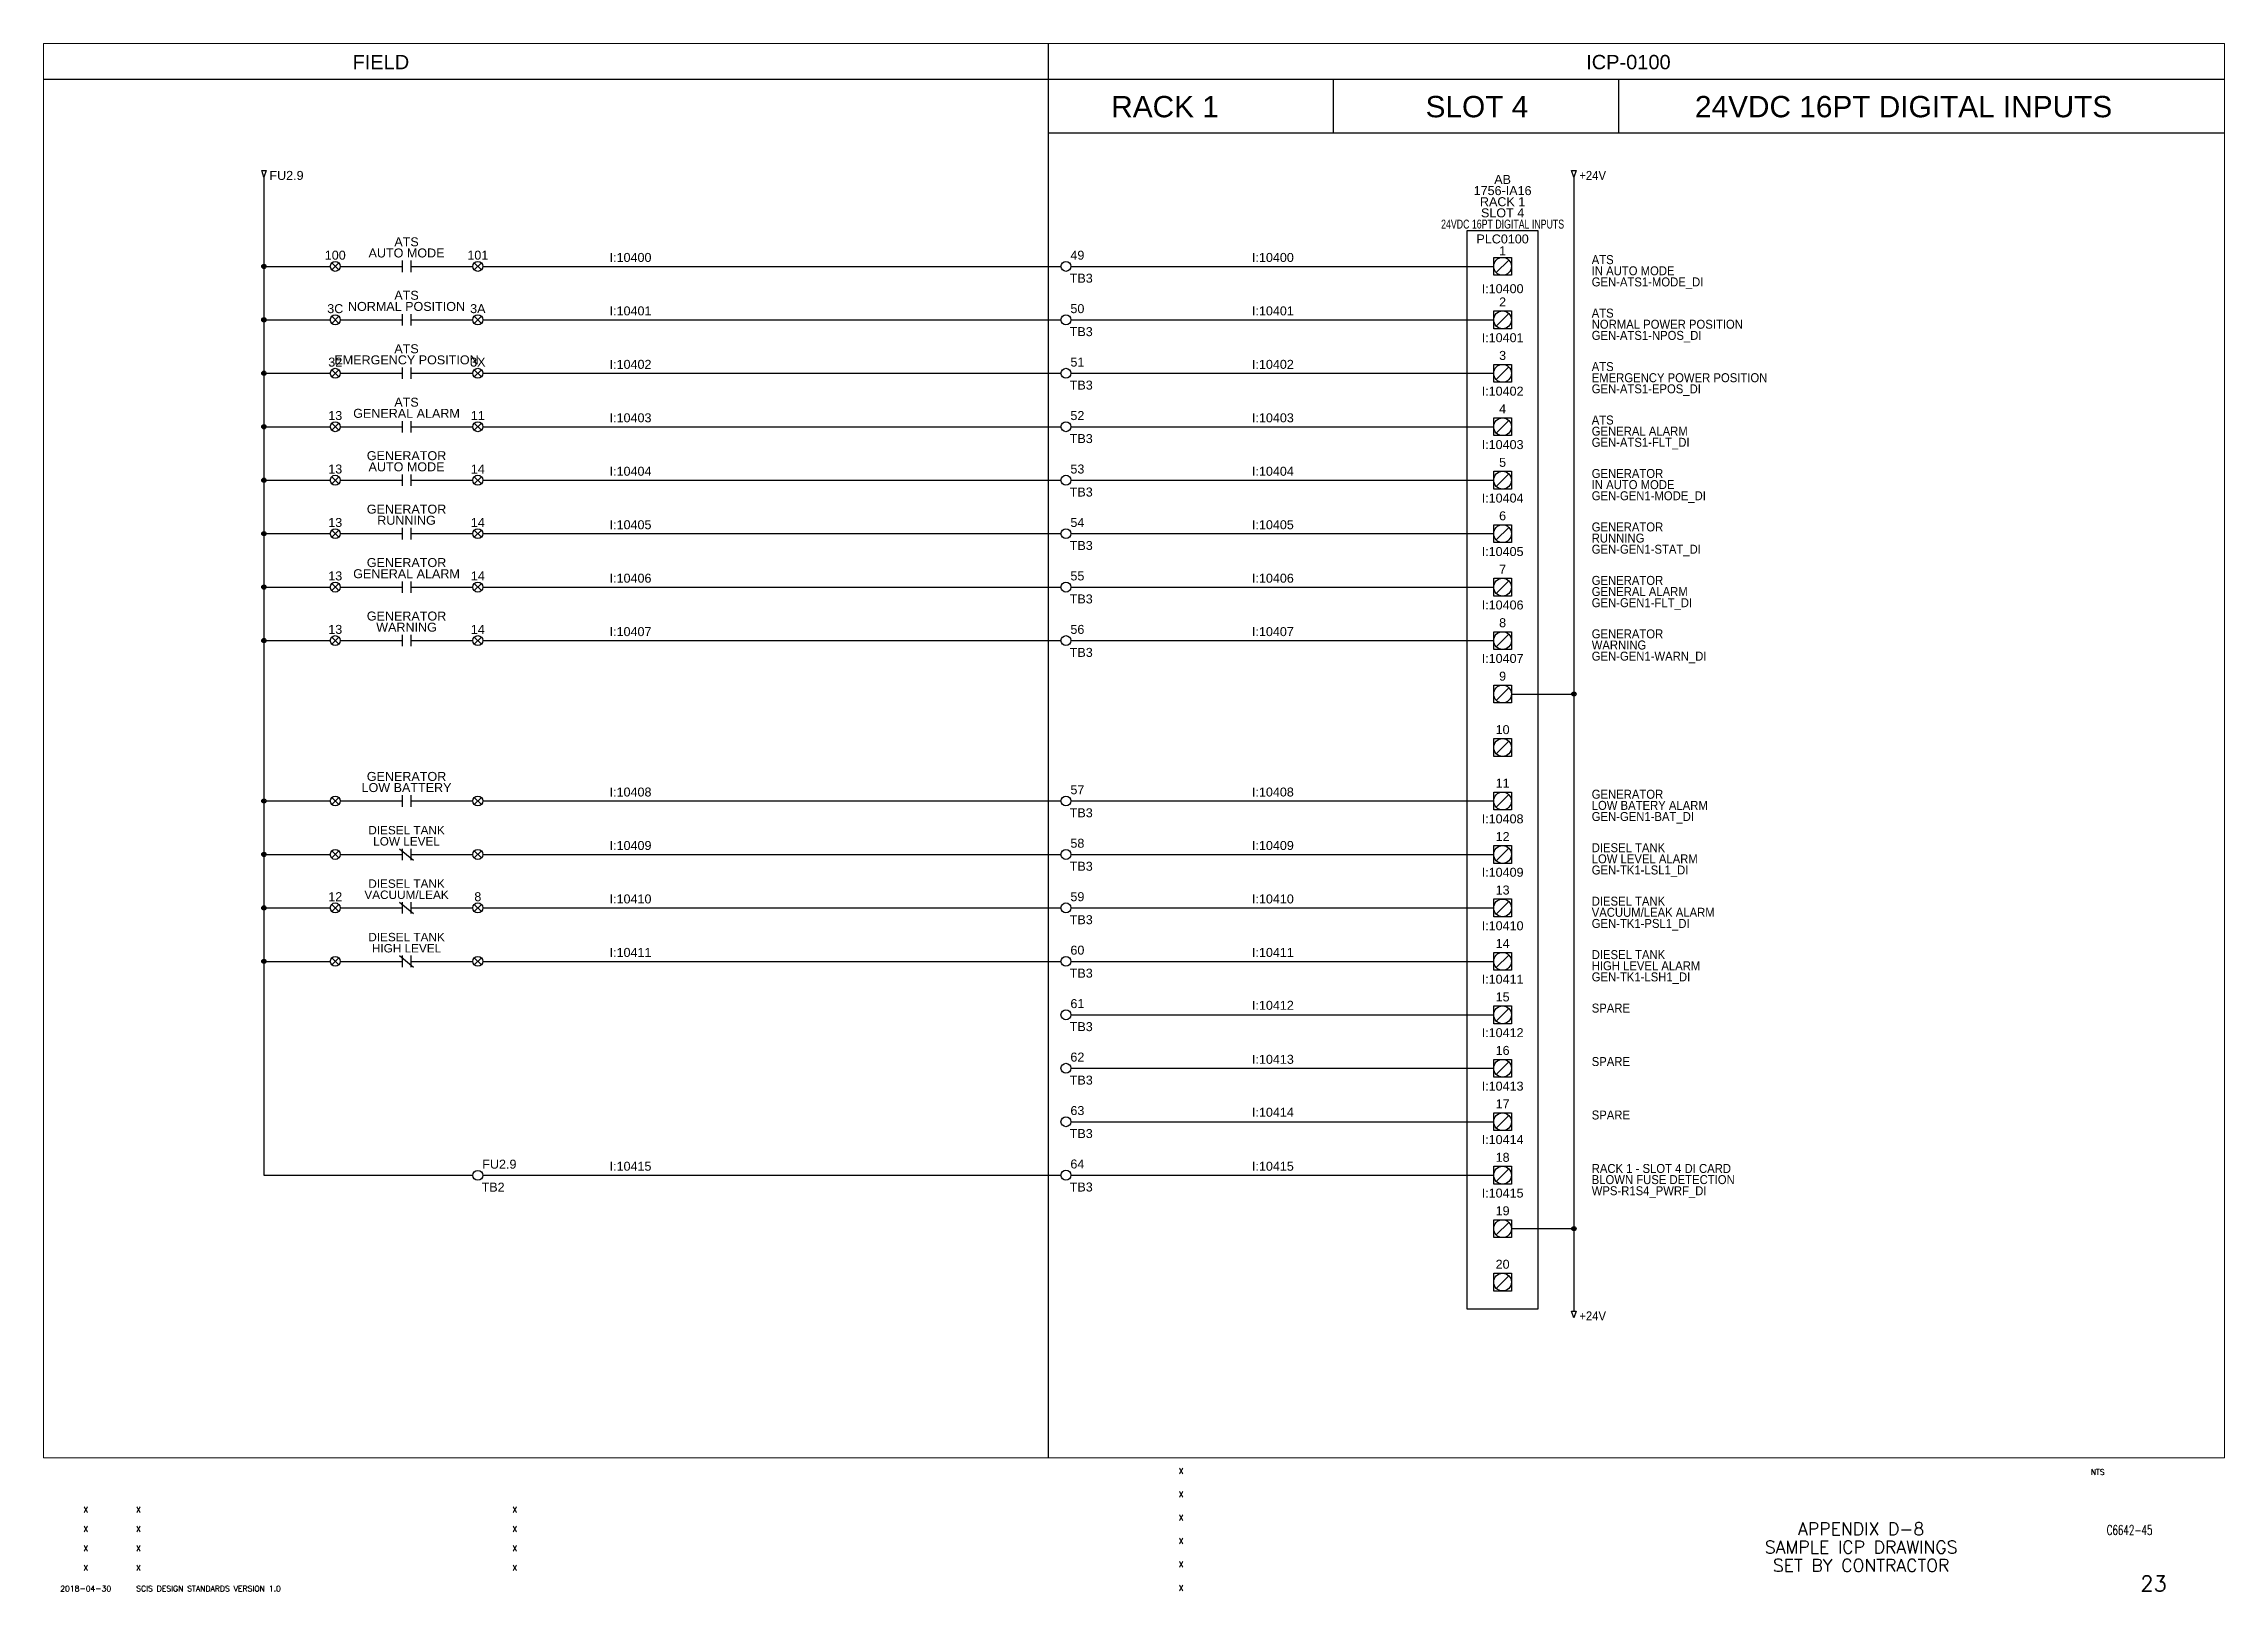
# Paper-space layout '23-Sample ICP R1S04 Digital Inputs' of a CAD drawing. Extents: x 44 to 821, y 22 to 574.
import ezdxf
from ezdxf.enums import TextEntityAlignment as Align

# ---------------------------------------------------------------- set-up
doc = ezdxf.new("R2010")
doc.units = 0
doc.layers.add('BOR-A1', color=7, linetype='Continuous')
doc.layers.add('G-ANNO-VPRT', color=7, linetype='Continuous', plot=False)
for name, color, linetype, lineweight in [('N-ANNO-TEXT', 2, 'Continuous', 25), ('N-DIAG', 4, 'Continuous', 25), ('N-INST', 4, 'Continuous', 25)]:
    doc.layers.add(name, color=color, linetype=linetype, lineweight=lineweight)
doc.styles.add('_CGS_2-5_NOTES', font='arial.ttf', dxfattribs={"height": 2.5})
doc.styles.add('STD2-0', font='simplex.shx', dxfattribs={"height": 2})
doc.styles.add('STD3-5', font='simplex.shx', dxfattribs={"height": 3.5})
doc.styles.add('STD4-5', font='simplex.shx', dxfattribs={"height": 4.5})
doc.styles.add('STD5-5', font='SIMPLEX')

# ---------------------------------------------------------------- blocks, each defined once
blk = doc.blocks.new('CGS A1 TITLE ATT')
at = {"layer": 'BOR-A1', "color": 1}
for tag, p, height, style in [('DATE', (448.47, 64.4), 2, 'STD2-0'), ('DRAWN', (448.47, 56.08), 2, 'STD2-0'), ('DESIGNER', (448.47, 47.76), 2, 'STD2-0'), ('CHECKED', (448.47, 39.44), 2, 'STD2-0'), ('FILE', (783.85, 42.55), 3.5, 'STD3-5'), ('ENGINEER', (448.47, 31.12), 2, 'STD2-0'), ('AD909', (787.49, 32), 5.5, 'STD5-5'), ('APPROVED', (448.47, 22.72), 2, 'STD2-0')]:
    blk.add_attdef(tag, p, '', height=height, dxfattribs=dict(at, style=style))
at = {"layer": 'BOR-A1', "color": 1, "style": 'STD2-0', "flags": 4}
blk.add_attdef('SCALE', (773.37, 64), '', height=2, dxfattribs=at)
at = {"layer": 'BOR-A1', "color": 1, "style": 'STD4-5'}
for tag, p in [('TITLE-1', (691.59, 44.75)), ('TITLE-2', (691.59, 38.25)), ('TITLE-3', (691.59, 31.75)), ('TITLE-4', (691.59, 25.25))]:
    blk.add_attdef(tag, text='', height=4.5, dxfattribs=at).set_placement(p, align=Align.MIDDLE_CENTER)
at = {"layer": 'BOR-A1', "color": 1, "style": 'STD5-5'}
blk.add_attdef('999', text='', height=5.5, dxfattribs=at).set_placement((800.49, 22.5), align=Align.RIGHT)
blk = doc.blocks.new('CGS A1 REV ATT')
at = {"layer": 'BOR-A1', "color": 1, "style": 'STD2-0'}
for tag, p in [('R5-DATE', (58.99, 50.62)), ('R5-BY', (211.87, 50.62)), ('R4-DATE', (58.99, 43.7)), ('R4-BY', (211.87, 43.7)), ('R3-DATE', (58.99, 36.78)), ('R2-DATE', (58.99, 29.86)), ('R3-BY', (211.87, 36.78)), ('R2-BY', (211.87, 29.86)), ('R1-DATE', (58.99, 22.46)), ('R1-BY', (211.87, 22.46))]:
    blk.add_attdef(tag, text='', height=2, dxfattribs=at).set_placement(p, align=Align.CENTER)
for tag, p in [('R5-DESC', (76.99, 50.62)), ('R4-DESC', (76.99, 43.7)), ('R3-DESC', (76.99, 36.78)), ('R2-DESC', (76.99, 29.86)), ('R1-DESC', (76.99, 22.46))]:
    blk.add_attdef(tag, p, '', height=2, dxfattribs=at)

psp = doc.layouts.new('23-Sample ICP R1S04 Digital Inputs')

# ---------------------------------------------------------------- linework, layer by layer
for p, q in [((401.9, 574), (401.9, 70)), ((43.99, 561.3), (821, 561.3)), ((503.5, 561.3), (503.5, 542.25)), ((605.1, 561.3), (605.1, 542.25)), ((401.9, 554.95), (401.9, 70)), ((401.9, 542.25), (821, 542.25))]:
    psp.add_line(p, q)
at = {"layer": 'N-DIAG'}
for p, q in [((122.5, 526.38), (122.5, 494.62)), ((589.23, 526.38), (589.23, 464.46)), ((589.23, 526.38), (589.23, 122.36)), ((122.5, 494.62), (122.5, 170.78)), ((122.5, 494.62), (146.13, 494.62)), ((146.64, 495.88), (149.16, 493.37)), ((146.64, 493.37), (149.16, 495.88)), ((149.67, 494.62), (171.71, 494.62)), ((174.89, 494.62), (196.93, 494.62)), ((197.44, 495.88), (199.96, 493.37)), ((197.44, 493.37), (199.96, 495.88)), ((200.47, 494.62), (406.48, 494.62)), ((410.02, 494.62), (560.65, 494.62)), ((122.5, 475.57), (146.13, 475.57)), ((146.64, 476.83), (149.16, 474.32)), ((146.64, 474.32), (149.16, 476.83)), ((149.67, 475.57), (171.71, 475.57)), ((174.89, 475.57), (196.93, 475.57)), ((197.44, 476.83), (199.96, 474.32)), ((197.44, 474.32), (199.96, 476.83)), ((200.47, 475.57), (406.48, 475.57)), ((410.02, 475.57), (560.65, 475.57)), ((122.5, 456.52), (146.13, 456.52)), ((146.64, 457.78), (149.16, 455.27)), ((146.64, 455.27), (149.16, 457.78)), ((149.67, 456.52), (171.71, 456.52)), ((174.89, 456.52), (196.93, 456.52)), ((197.44, 457.78), (199.96, 455.27)), ((197.44, 455.27), (199.96, 457.78)), ((200.47, 456.52), (406.48, 456.52)), ((410.02, 456.52), (560.65, 456.52)), ((122.5, 437.48), (146.13, 437.48)), ((146.64, 438.73), (149.16, 436.22)), ((146.64, 436.22), (149.16, 438.73)), ((149.67, 437.48), (171.71, 437.48)), ((174.89, 437.48), (196.93, 437.48)), ((197.44, 438.73), (199.96, 436.22)), ((197.44, 436.22), (199.96, 438.73)), ((200.47, 437.48), (406.48, 437.48)), ((410.02, 437.48), (560.65, 437.48)), ((146.64, 419.68), (149.16, 417.17)), ((146.64, 417.17), (149.16, 419.68)), ((197.44, 419.68), (199.96, 417.17)), ((197.44, 417.17), (199.96, 419.68)), ((122.5, 418.43), (146.13, 418.43)), ((149.67, 418.43), (171.71, 418.43)), ((174.89, 418.43), (196.93, 418.43)), ((200.47, 418.43), (406.48, 418.43)), ((410.02, 418.43), (560.65, 418.43)), ((122.5, 399.38), (146.13, 399.38)), ((146.64, 400.63), (149.16, 398.12)), ((146.64, 398.12), (149.16, 400.63)), ((149.67, 399.38), (171.71, 399.38)), ((174.89, 399.38), (196.93, 399.38)), ((197.44, 400.63), (199.96, 398.12)), ((197.44, 398.12), (199.96, 400.63)), ((200.47, 399.38), (406.48, 399.38)), ((410.02, 399.38), (560.65, 399.38)), ((146.64, 381.58), (149.16, 379.07)), ((146.64, 379.07), (149.16, 381.58)), ((197.44, 381.58), (199.96, 379.07)), ((197.44, 379.07), (199.96, 381.58)), ((122.5, 380.32), (146.13, 380.32)), ((149.67, 380.32), (171.71, 380.32)), ((174.89, 380.32), (196.93, 380.32)), ((200.47, 380.32), (406.48, 380.32)), ((410.02, 380.32), (560.65, 380.32)), ((122.5, 361.27), (146.13, 361.27)), ((146.64, 362.53), (149.16, 360.02)), ((146.64, 360.02), (149.16, 362.53)), ((149.67, 361.27), (171.71, 361.27)), ((174.89, 361.27), (196.93, 361.27)), ((197.44, 362.53), (199.96, 360.02)), ((197.44, 360.02), (199.96, 362.53)), ((200.47, 361.27), (406.48, 361.27)), ((410.02, 361.27), (560.65, 361.27)), ((567, 342.23), (589.23, 342.23)), ((122.5, 304.12), (146.13, 304.12)), ((146.64, 305.38), (149.16, 302.87)), ((146.64, 302.87), (149.16, 305.38)), ((149.67, 304.12), (171.71, 304.12)), ((174.89, 304.12), (196.93, 304.12)), ((197.44, 305.38), (199.96, 302.87)), ((197.44, 302.87), (199.96, 305.38)), ((200.47, 304.12), (406.48, 304.12)), ((410.02, 304.12), (560.65, 304.12)), ((122.5, 285.07), (146.13, 285.07)), ((146.64, 286.33), (149.16, 283.82)), ((146.64, 283.82), (149.16, 286.33)), ((149.67, 285.07), (171.71, 285.07)), ((174.89, 285.07), (196.93, 285.07)), ((197.44, 286.33), (199.96, 283.82)), ((197.44, 283.82), (199.96, 286.33)), ((200.47, 285.07), (406.48, 285.07)), ((410.02, 285.07), (560.65, 285.07)), ((122.5, 266.02), (146.13, 266.02)), ((146.64, 267.28), (149.16, 264.77)), ((146.64, 264.77), (149.16, 267.28)), ((149.67, 266.02), (171.71, 266.02)), ((174.89, 266.02), (196.93, 266.02)), ((197.44, 267.28), (199.96, 264.77)), ((197.44, 264.77), (199.96, 267.28)), ((200.47, 266.02), (406.48, 266.02)), ((410.02, 266.02), (560.65, 266.02)), ((122.5, 246.97), (146.13, 246.97)), ((146.64, 248.23), (149.16, 245.72)), ((146.64, 245.72), (149.16, 248.23)), ((149.67, 246.97), (171.71, 246.97)), ((174.89, 246.97), (196.93, 246.97)), ((197.44, 248.23), (199.96, 245.72)), ((197.44, 245.72), (199.96, 248.23)), ((200.47, 246.97), (406.48, 246.97)), ((410.02, 246.97), (560.65, 246.97)), ((410.02, 227.93), (560.65, 227.93)), ((410.02, 208.88), (560.65, 208.88)), ((410.02, 189.82), (560.65, 189.82)), ((122.5, 170.78), (196.93, 170.78)), ((200.47, 170.78), (406.48, 170.78)), ((410.02, 170.78), (560.65, 170.78)), ((567, 151.72), (589.23, 151.72))]:
    psp.add_line(p, q, dxfattribs=at)
at = {"layer": 'N-DIAG', "linetype": 'Continuous'}
for p, q in [((171.71, 496.66), (171.71, 492.59)), ((174.89, 496.66), (174.89, 492.59)), ((171.71, 477.61), (171.71, 473.54)), ((174.89, 477.61), (174.89, 473.54)), ((171.71, 458.56), (171.71, 454.49)), ((174.89, 458.56), (174.89, 454.49)), ((171.71, 439.51), (171.71, 435.44)), ((174.89, 439.51), (174.89, 435.44)), ((171.71, 420.46), (171.71, 416.39)), ((174.89, 420.46), (174.89, 416.39)), ((171.71, 401.41), (171.71, 397.34)), ((174.89, 401.41), (174.89, 397.34)), ((171.71, 382.36), (171.71, 378.29)), ((174.89, 382.36), (174.89, 378.29)), ((171.71, 363.31), (171.71, 359.24)), ((174.89, 363.31), (174.89, 359.24)), ((171.71, 306.16), (171.71, 302.09)), ((174.89, 306.16), (174.89, 302.09)), ((170.76, 287.11), (175.84, 283.04)), ((171.71, 287.11), (171.71, 283.04)), ((174.89, 287.11), (174.89, 283.04)), ((170.76, 268.06), (175.84, 263.99)), ((171.71, 268.06), (171.71, 263.99)), ((174.89, 268.06), (174.89, 263.99)), ((170.76, 249.01), (175.84, 244.94)), ((171.71, 249.01), (171.71, 244.94)), ((174.89, 249.01), (174.89, 244.94))]:
    psp.add_line(p, q, dxfattribs=at)
at = {"layer": 'N-DIAG'}
for points in [[(122.5, 528.76), (123.29, 528.76), (122.5, 526.38), (121.71, 528.76), (122.5, 528.76)], [(589.23, 528.76), (590.02, 528.76), (589.23, 526.38), (588.43, 528.76), (589.23, 528.76)], [(589.23, 122.36), (590.02, 122.36), (589.23, 119.97), (588.43, 122.36), (589.23, 122.36)]]:
    psp.add_lwpolyline(points, dxfattribs=at)
for centre, radius in [((122.5, 494.62), 0.762), ((122.5, 494.62), 0.475), ((122.5, 494.62), 0.236), ((408.25, 494.62), 1.77), ((122.5, 475.57), 0.762), ((122.5, 475.57), 0.475), ((122.5, 475.57), 0.236), ((408.25, 475.57), 1.77), ((122.5, 456.52), 0.762), ((122.5, 456.52), 0.475), ((122.5, 456.52), 0.236), ((408.25, 456.52), 1.77), ((122.5, 437.48), 0.762), ((122.5, 437.48), 0.475), ((122.5, 437.48), 0.236), ((408.25, 437.48), 1.77), ((408.25, 418.43), 1.77), ((122.5, 418.43), 0.762), ((122.5, 418.43), 0.475), ((122.5, 418.43), 0.236), ((122.5, 399.38), 0.762), ((122.5, 399.38), 0.475), ((122.5, 399.38), 0.236), ((408.25, 399.38), 1.77), ((122.5, 380.32), 0.762), ((122.5, 380.32), 0.475), ((408.25, 380.32), 1.77), ((122.5, 380.32), 0.236), ((122.5, 361.27), 0.762), ((122.5, 361.27), 0.475), ((122.5, 361.27), 0.236), ((408.25, 361.27), 1.77), ((589.23, 342.23), 0.762), ((589.23, 342.23), 0.475), ((589.23, 342.23), 0.236), ((122.5, 304.12), 0.762), ((122.5, 304.12), 0.475), ((122.5, 304.12), 0.236), ((408.25, 304.12), 1.77), ((122.5, 285.07), 0.762), ((122.5, 285.07), 0.475), ((122.5, 285.07), 0.236), ((408.25, 285.07), 1.77), ((122.5, 266.02), 0.762), ((122.5, 266.02), 0.475), ((122.5, 266.02), 0.236), ((408.25, 266.02), 1.77), ((408.25, 246.97), 1.77), ((122.5, 246.97), 0.762), ((122.5, 246.97), 0.475), ((122.5, 246.97), 0.236), ((408.25, 227.93), 1.77), ((408.25, 208.88), 1.77), ((408.25, 189.82), 1.77), ((198.7, 170.72), 1.77), ((408.25, 170.78), 1.77), ((589.23, 151.72), 0.762), ((589.23, 151.72), 0.475), ((589.23, 151.72), 0.236)]:
    psp.add_circle(centre, radius, dxfattribs=at)
at = {"layer": 'N-INST'}
for p, q in [((576.53, 507.32), (551.12, 507.32)), ((551.12, 507.32), (551.12, 123.15)), ((576.53, 123.15), (576.53, 507.32)), ((560.65, 497.8), (567, 497.8)), ((560.65, 491.45), (560.65, 497.8)), ((560.65, 497.8), (567, 497.8)), ((560.65, 491.45), (560.65, 497.8)), ((567, 497.8), (567, 491.45)), ((567, 497.8), (567, 491.45)), ((567, 491.45), (560.65, 491.45)), ((567, 491.45), (560.65, 491.45)), ((566.07, 496.87), (561.58, 492.38)), ((560.65, 478.75), (567, 478.75)), ((560.65, 472.4), (560.65, 478.75)), ((560.65, 478.75), (567, 478.75)), ((560.65, 472.4), (560.65, 478.75)), ((566.07, 477.82), (561.58, 473.33)), ((567, 478.75), (567, 472.4)), ((567, 478.75), (567, 472.4)), ((567, 472.4), (560.65, 472.4)), ((567, 472.4), (560.65, 472.4)), ((560.65, 459.7), (567, 459.7)), ((560.65, 453.35), (560.65, 459.7)), ((560.65, 459.7), (567, 459.7)), ((560.65, 453.35), (560.65, 459.7)), ((566.07, 458.77), (561.58, 454.28)), ((567, 459.7), (567, 453.35)), ((567, 459.7), (567, 453.35)), ((567, 453.35), (560.65, 453.35)), ((567, 453.35), (560.65, 453.35)), ((560.65, 440.65), (567, 440.65)), ((560.65, 434.3), (560.65, 440.65)), ((560.65, 440.65), (567, 440.65)), ((560.65, 434.3), (560.65, 440.65)), ((566.07, 439.72), (561.58, 435.23)), ((567, 440.65), (567, 434.3)), ((567, 440.65), (567, 434.3)), ((567, 434.3), (560.65, 434.3)), ((567, 434.3), (560.65, 434.3)), ((560.65, 421.6), (567, 421.6)), ((560.65, 415.25), (560.65, 421.6)), ((560.65, 421.6), (567, 421.6)), ((560.65, 415.25), (560.65, 421.6)), ((566.07, 420.67), (561.58, 416.18)), ((567, 421.6), (567, 415.25)), ((567, 421.6), (567, 415.25)), ((567, 415.25), (560.65, 415.25)), ((567, 415.25), (560.65, 415.25)), ((560.65, 402.55), (567, 402.55)), ((560.65, 396.2), (560.65, 402.55)), ((560.65, 402.55), (567, 402.55)), ((560.65, 396.2), (560.65, 402.55)), ((566.07, 401.62), (561.58, 397.13)), ((567, 402.55), (567, 396.2)), ((567, 402.55), (567, 396.2)), ((567, 396.2), (560.65, 396.2)), ((567, 396.2), (560.65, 396.2)), ((560.65, 383.5), (567, 383.5)), ((560.65, 377.15), (560.65, 383.5)), ((560.65, 383.5), (567, 383.5)), ((560.65, 377.15), (560.65, 383.5)), ((566.07, 382.57), (561.58, 378.08)), ((567, 383.5), (567, 377.15)), ((567, 383.5), (567, 377.15)), ((567, 377.15), (560.65, 377.15)), ((567, 377.15), (560.65, 377.15)), ((560.65, 364.45), (567, 364.45)), ((560.65, 358.1), (560.65, 364.45)), ((560.65, 364.45), (567, 364.45)), ((560.65, 358.1), (560.65, 364.45)), ((567, 358.1), (560.65, 358.1)), ((567, 358.1), (560.65, 358.1)), ((566.07, 363.52), (561.58, 359.03)), ((567, 364.45), (567, 358.1)), ((567, 364.45), (567, 358.1)), ((560.65, 345.4), (567, 345.4)), ((560.65, 339.05), (560.65, 345.4)), ((566.07, 344.47), (561.58, 339.98)), ((567, 345.4), (567, 339.05)), ((567, 339.05), (560.65, 339.05)), ((560.65, 326.35), (567, 326.35)), ((560.65, 320), (560.65, 326.35)), ((567, 326.35), (567, 320)), ((567, 320), (560.65, 320)), ((566.07, 325.42), (561.58, 320.93)), ((560.65, 307.3), (567, 307.3)), ((560.65, 300.95), (560.65, 307.3)), ((560.65, 307.3), (567, 307.3)), ((560.65, 300.95), (560.65, 307.3)), ((566.07, 306.37), (561.58, 301.88)), ((567, 307.3), (567, 300.95)), ((567, 307.3), (567, 300.95)), ((567, 300.95), (560.65, 300.95)), ((567, 300.95), (560.65, 300.95)), ((560.65, 288.25), (567, 288.25)), ((560.65, 281.9), (560.65, 288.25)), ((560.65, 288.25), (567, 288.25)), ((560.65, 281.9), (560.65, 288.25)), ((567, 288.25), (567, 281.9)), ((567, 288.25), (567, 281.9)), ((567, 281.9), (560.65, 281.9)), ((567, 281.9), (560.65, 281.9)), ((566.07, 287.32), (561.58, 282.83)), ((560.65, 269.2), (567, 269.2)), ((560.65, 262.85), (560.65, 269.2)), ((560.65, 269.2), (567, 269.2)), ((560.65, 262.85), (560.65, 269.2)), ((566.07, 268.27), (561.58, 263.78)), ((567, 269.2), (567, 262.85)), ((567, 269.2), (567, 262.85)), ((567, 262.85), (560.65, 262.85)), ((567, 262.85), (560.65, 262.85)), ((560.65, 250.15), (567, 250.15)), ((560.65, 243.8), (560.65, 250.15)), ((560.65, 250.15), (567, 250.15)), ((560.65, 243.8), (560.65, 250.15)), ((566.07, 249.22), (561.58, 244.73)), ((567, 250.15), (567, 243.8)), ((567, 250.15), (567, 243.8)), ((567, 243.8), (560.65, 243.8)), ((567, 243.8), (560.65, 243.8)), ((560.65, 231.1), (567, 231.1)), ((560.65, 224.75), (560.65, 231.1)), ((560.65, 231.1), (567, 231.1)), ((560.65, 224.75), (560.65, 231.1)), ((566.07, 230.17), (561.58, 225.68)), ((567, 231.1), (567, 224.75)), ((567, 231.1), (567, 224.75)), ((567, 224.75), (560.65, 224.75)), ((567, 224.75), (560.65, 224.75)), ((560.65, 212.05), (567, 212.05)), ((560.65, 205.7), (560.65, 212.05)), ((560.65, 212.05), (567, 212.05)), ((560.65, 205.7), (560.65, 212.05)), ((566.07, 211.12), (561.58, 206.63)), ((567, 212.05), (567, 205.7)), ((567, 212.05), (567, 205.7)), ((567, 205.7), (560.65, 205.7)), ((567, 205.7), (560.65, 205.7)), ((560.65, 193), (567, 193)), ((560.65, 186.65), (560.65, 193)), ((560.65, 193), (567, 193)), ((560.65, 186.65), (560.65, 193)), ((567, 186.65), (560.65, 186.65)), ((567, 186.65), (560.65, 186.65)), ((566.07, 192.07), (561.58, 187.58)), ((567, 193), (567, 186.65)), ((567, 193), (567, 186.65)), ((560.65, 173.95), (567, 173.95)), ((560.65, 167.6), (560.65, 173.95)), ((560.65, 173.95), (567, 173.95)), ((560.65, 167.6), (560.65, 173.95)), ((566.07, 173.02), (561.58, 168.53)), ((567, 173.95), (567, 167.6)), ((567, 173.95), (567, 167.6)), ((567, 167.6), (560.65, 167.6)), ((567, 167.6), (560.65, 167.6)), ((560.65, 154.9), (567, 154.9)), ((560.65, 148.55), (560.65, 154.9)), ((567, 148.55), (560.65, 148.55)), ((566.07, 153.97), (561.58, 149.48)), ((567, 154.9), (567, 148.55)), ((560.65, 135.85), (567, 135.85)), ((560.65, 129.5), (560.65, 135.85)), ((566.07, 134.92), (561.58, 130.43)), ((567, 135.85), (567, 129.5)), ((567, 129.5), (560.65, 129.5)), ((551.12, 123.15), (576.53, 123.15))]:
    psp.add_line(p, q, dxfattribs=at)
for centre, radius in [((563.83, 494.62), 3.17), ((147.9, 494.62), 1.77), ((198.7, 494.62), 1.77), ((147.9, 475.57), 1.77), ((198.7, 475.57), 1.77), ((563.83, 475.57), 3.17), ((563.83, 456.52), 3.17), ((147.9, 456.52), 1.77), ((198.7, 456.52), 1.77), ((147.9, 437.48), 1.77), ((198.7, 437.48), 1.77), ((563.83, 437.48), 3.17), ((147.9, 418.43), 1.77), ((198.7, 418.43), 1.77), ((563.83, 418.43), 3.17), ((147.9, 399.38), 1.77), ((198.7, 399.38), 1.77), ((563.83, 399.38), 3.17), ((147.9, 380.32), 1.77), ((198.7, 380.32), 1.77), ((563.83, 380.32), 3.17), ((147.9, 361.27), 1.77), ((198.7, 361.27), 1.77), ((563.83, 361.27), 3.17), ((563.83, 342.23), 3.17), ((563.83, 323.18), 3.17), ((147.9, 304.12), 1.77), ((198.7, 304.12), 1.77), ((563.83, 304.12), 3.17), ((563.83, 285.07), 3.17), ((147.9, 285.07), 1.77), ((198.7, 285.07), 1.77), ((147.9, 266.02), 1.77), ((198.7, 266.02), 1.77), ((563.83, 266.02), 3.17), ((147.9, 246.97), 1.77), ((198.7, 246.97), 1.77), ((563.83, 246.97), 3.17), ((563.83, 227.93), 3.17), ((563.83, 208.88), 3.17), ((563.83, 189.82), 3.17), ((563.83, 170.78), 3.17), ((563.83, 151.72), 3.17), ((563.83, 132.68), 3.17)]:
    psp.add_circle(centre, radius, dxfattribs=at)

# ---------------------------------------------------------------- block references
ref = psp.add_blockref('CGS A1 TITLE ATT', (0, 0))
ref.add_attrib('TITLE-1', 'APPENDIX D-8', dxfattribs={"layer": 'BOR-A1', "color": 1, "height": 4.5, "style": 'STD4-5'}).set_placement((691.59, 44.75), align=Align.MIDDLE_CENTER)
ref.add_attrib('TITLE-2', 'SAMPLE ICP DRAWINGS', dxfattribs={"layer": 'BOR-A1', "color": 1, "height": 4.5, "style": 'STD4-5'}).set_placement((691.59, 38.25), align=Align.MIDDLE_CENTER)
ref.add_attrib('TITLE-3', 'SET BY CONTRACTOR', dxfattribs={"layer": 'BOR-A1', "color": 1, "height": 4.5, "style": 'STD4-5'}).set_placement((691.59, 31.75), align=Align.MIDDLE_CENTER)
ref.add_attrib('FILE', 'C6642-45', (779.08, 42.56), dxfattribs={"layer": 'BOR-A1', "color": 1, "height": 3.5, "style": 'STD3-5', "width": 0.65})
ref.add_attrib('SCALE', 'NTS', (773.37, 64), dxfattribs={"layer": 'BOR-A1', "color": 1, "height": 2, "style": 'STD2-0'})
ref.add_attrib('DATE', 'X', (448.47, 64.4), dxfattribs={"layer": 'BOR-A1', "color": 1, "height": 2, "style": 'STD2-0'})
ref.add_attrib('DRAWN', 'X', (448.47, 56.08), dxfattribs={"layer": 'BOR-A1', "color": 1, "height": 2, "style": 'STD2-0'})
ref.add_attrib('DESIGNER', 'X', (448.47, 47.76), dxfattribs={"layer": 'BOR-A1', "color": 1, "height": 2, "style": 'STD2-0'})
ref.add_attrib('CHECKED', 'X', (448.47, 39.44), dxfattribs={"layer": 'BOR-A1', "color": 1, "height": 2, "style": 'STD2-0'})
ref.add_attrib('ENGINEER', 'X', (448.47, 31.12), dxfattribs={"layer": 'BOR-A1', "color": 1, "height": 2, "style": 'STD2-0'})
ref.add_attrib('APPROVED', 'X', (448.47, 22.72), dxfattribs={"layer": 'BOR-A1', "color": 1, "height": 2, "style": 'STD2-0'})
ref.add_attrib('999', '23', dxfattribs={"layer": 'BOR-A1', "color": 1, "height": 5.5, "style": 'STD5-5'}).set_placement((800.49, 22.5), align=Align.RIGHT)
psp.add_blockref('CGS A1 REV ATT', (0, 0)).add_auto_attribs({'R1-DATE': '2018-04-30', 'R1-DESC': 'SCIS DESIGN STANDARDS VERSION 1.0', 'R2-DATE': 'X', 'R2-DESC': 'X', 'R2-BY': 'X', 'R3-DATE': 'X', 'R3-DESC': 'X', 'R3-BY': 'X', 'R4-DATE': 'X', 'R4-DESC': 'X', 'R4-BY': 'X', 'R5-DATE': 'X', 'R5-DESC': 'X', 'R5-BY': 'X'})

# ---------------------------------------------------------------- texts
at = {"layer": 'N-ANNO-TEXT', "linetype": 'Continuous', "style": '_CGS_2-5_NOTES'}
for s, height, p in [('FIELD', 5.1, (164.16, 567.42)), ('ICP-0100', 5.1, (608.66, 567.42)), ('RACK 1', 7.6, (443.56, 551.55)), ('SLOT 4', 7.6, (554.68, 551.55)), ('24VDC 16PT DIGITAL INPUTS', 7.6, (706.7, 551.55))]:
    psp.add_text(s, height=height, dxfattribs=at).set_placement(p, align=Align.MIDDLE)
at = {"layer": 'N-ANNO-TEXT', "style": '_CGS_2-5_NOTES'}
psp.add_text('FU2.9', height=3.2, dxfattribs=at).set_placement((124.45, 525.43))
at = {"layer": 'N-ANNO-TEXT', "style": '_CGS_2-5_NOTES', "width": 0.9}
for s, p in [('+24V', (591.17, 525.43)), ('ATS', (595.58, 495.42)), ('GEN-ATS1-MODE_DI', (595.58, 487.48)), ('IN AUTO MODE', (595.58, 491.45)), ('ATS', (595.58, 476.37)), ('NORMAL POWER POSITION', (595.58, 472.4)), ('GEN-ATS1-NPOS_DI', (595.58, 468.43)), ('ATS', (595.58, 457.32)), ('GEN-ATS1-EPOS_DI', (595.58, 449.38)), ('EMERGENCY POWER POSITION', (595.58, 453.35)), ('ATS', (595.58, 438.27)), ('GENERAL ALARM', (595.58, 434.3)), ('GEN-ATS1-FLT_DI', (595.58, 430.33)), ('GENERATOR', (595.58, 419.22)), ('GEN-GEN1-MODE_DI', (595.58, 411.28)), ('IN AUTO MODE', (595.58, 415.25)), ('GENERATOR', (595.58, 400.17)), ('RUNNING', (595.58, 396.2)), ('GEN-GEN1-STAT_DI', (595.58, 392.23)), ('GENERATOR', (595.58, 381.12)), ('GENERAL ALARM', (595.58, 377.15)), ('GEN-GEN1-FLT_DI', (595.58, 373.18)), ('GENERATOR', (595.58, 362.07)), ('WARNING', (595.58, 358.1)), ('GEN-GEN1-WARN_DI', (595.58, 354.13)), ('GENERATOR', (595.58, 304.92)), ('LOW BATERY ALARM', (595.58, 300.95)), ('GEN-GEN1-BAT_DI', (595.58, 296.98)), ('DIESEL TANK', (595.58, 285.87)), ('GEN-TK1-LSL1_DI', (595.58, 277.93)), ('LOW LEVEL ALARM', (595.58, 281.9)), ('VACUUM/LEAK ALARM', (595.58, 262.85)), ('DIESEL TANK', (595.58, 266.82)), ('GEN-TK1-PSL1_DI', (595.58, 258.88)), ('DIESEL TANK', (595.58, 247.77)), ('GEN-TK1-LSH1_DI', (595.58, 239.83)), ('HIGH LEVEL ALARM', (595.58, 243.8)), ('SPARE', (595.58, 228.72)), ('SPARE', (595.58, 209.67)), ('SPARE', (595.58, 190.62)), ('RACK 1 - SLOT 4 DI CARD', (595.58, 171.57)), ('WPS-R1S4_PWRF_DI', (595.58, 163.63)), ('BLOWN FUSE DETECTION', (595.58, 167.6)), ('+24V', (591.17, 119.03))]:
    psp.add_text(s, height=3.2, dxfattribs=at).set_placement(p)
at = {"layer": 'N-ANNO-TEXT', "style": '_CGS_2-5_NOTES'}
for s, height, p in [('1756-IA16', 3.2, (563.83, 520.02)), ('AB', 3.2, (563.83, 523.99)), ('RACK 1', 3.2, (563.83, 516.06)), ('SLOT 4', 3.2, (563.83, 512.09)), ('PLC0100', 3.2, (563.83, 502.79)), ('AUTO MODE', 3.2, (173.3, 497.8)), ('ATS', 3.2, (173.3, 501.77)), ('1', 3.2, (563.83, 498.59)), ('NORMAL POSITION', 3.2, (173.3, 478.75)), ('ATS', 3.2, (173.3, 482.72)), ('2', 3.2, (563.83, 480.34)), ('ATS', 3.2, (173.3, 463.67)), ('EMERGENCY POSITION', 3.2, (173.3, 459.7)), ('3', 3.2, (563.83, 461.29)), ('GENERAL ALARM', 3.2, (173.3, 440.65)), ('ATS', 3.2, (173.3, 444.62)), ('4', 3.2, (563.83, 442.24)), ('GENERATOR', 3.2, (173.3, 425.57)), ('AUTO MODE', 3.2, (173.3, 421.6)), ('5', 3.2, (563.83, 423.19)), ('GENERATOR', 3.2, (173.3, 406.52)), ('RUNNING', 3.2, (173.3, 402.55)), ('6', 3.2, (563.83, 404.14)), ('GENERATOR', 3.2, (173.3, 387.47)), ('GENERAL ALARM', 3.2, (173.3, 383.5)), ('7', 3.2, (563.83, 385.09)), ('GENERATOR', 3.2, (173.3, 368.42)), ('WARNING', 3.2, (173.3, 364.45)), ('8', 3.2, (563.83, 366.04)), ('9', 3.2, (563.83, 346.99)), ('10', 3.2, (563.83, 327.94)), ('GENERATOR', 3.2, (173.3, 311.27)), ('11', 3.2, (563.83, 308.89)), ('LOW BATTERY', 3.2, (173.3, 307.3)), ('DIESEL TANK', 3, (173.3, 292.22)), ('LOW LEVEL', 3, (173.3, 288.25)), ('12', 3.2, (563.83, 289.84)), ('VACUUM/LEAK', 3, (173.3, 269.2)), ('DIESEL TANK', 3, (173.3, 273.17)), ('13', 3.2, (563.83, 270.79)), ('DIESEL TANK', 3, (173.3, 254.12)), ('HIGH LEVEL', 3, (173.3, 250.15)), ('14', 3.2, (563.83, 251.74)), ('15', 3.2, (563.83, 232.69)), ('16', 3.2, (563.83, 213.64)), ('17', 3.2, (563.83, 194.59)), ('18', 3.2, (563.83, 175.54)), ('19', 3.2, (563.83, 156.49)), ('20', 3.2, (563.83, 137.44))]:
    psp.add_text(s, height=height, dxfattribs=at).set_placement(p, align=Align.CENTER)
at = {"layer": 'N-ANNO-TEXT', "style": '_CGS_2-5_NOTES', "width": 0.7}
psp.add_text('24VDC 16PT DIGITAL INPUTS', height=3.2, dxfattribs=at).set_placement((563.83, 508.08), align=Align.CENTER)
at = {"layer": 'N-ANNO-TEXT', "linetype": 'Continuous', "style": '_CGS_2-5_NOTES'}
for s, p in [('100', (147.9, 497.01)), ('101', (198.7, 497.01)), ('I:10400', (253.11, 496.21)), ('I:10400', (481.98, 496.21)), ('3C', (147.9, 477.96)), ('3A', (198.7, 477.96)), ('I:10401', (253.11, 477.16)), ('I:10401', (481.98, 477.16)), ('32', (147.9, 458.91)), ('3X', (198.7, 458.91)), ('I:10402', (253.11, 458.11)), ('I:10402', (481.98, 458.11)), ('13', (147.9, 439.86)), ('11', (198.7, 439.86)), ('I:10403', (253.11, 439.06)), ('I:10403', (481.98, 439.06)), ('13', (147.9, 420.81)), ('14', (198.7, 420.81)), ('I:10404', (253.11, 420.01)), ('I:10404', (481.98, 420.01)), ('13', (147.9, 401.76)), ('14', (198.7, 401.76)), ('I:10405', (253.11, 400.96)), ('I:10405', (481.98, 400.96)), ('13', (147.9, 382.71)), ('14', (198.7, 382.71)), ('I:10406', (253.11, 381.91)), ('I:10406', (481.98, 381.91)), ('13', (147.9, 363.66)), ('14', (198.7, 363.66)), ('I:10407', (253.11, 362.86)), ('I:10407', (481.98, 362.86)), ('I:10408', (253.11, 305.71)), ('I:10408', (481.98, 305.71)), ('I:10409', (253.11, 286.66)), ('I:10409', (481.98, 286.66)), ('12', (147.9, 268.41)), ('8', (198.7, 268.41)), ('I:10410', (253.11, 267.61)), ('I:10410', (481.98, 267.61)), ('I:10411', (253.11, 248.56)), ('I:10411', (481.98, 248.56)), ('I:10412', (481.98, 229.7)), ('I:10413', (481.98, 210.46)), ('I:10414', (481.98, 191.6)), ('I:10415', (253.11, 172.36)), ('I:10415', (481.98, 172.36))]:
    psp.add_text(s, height=3.2, dxfattribs=at).set_placement(p, align=Align.CENTER)
for s, p in [('49', (409.84, 497.01)), ('TB3', (409.6, 488.81)), ('50', (409.84, 477.96)), ('TB3', (409.6, 469.76)), ('51', (409.84, 458.91)), ('TB3', (409.6, 450.71)), ('52', (409.84, 439.86)), ('TB3', (409.6, 431.66)), ('53', (409.84, 420.81)), ('TB3', (409.6, 412.61)), ('54', (409.84, 401.76)), ('TB3', (409.6, 393.56)), ('55', (409.84, 382.71)), ('TB3', (409.6, 374.51)), ('56', (409.84, 363.66)), ('TB3', (409.6, 355.46)), ('57', (409.84, 306.51)), ('TB3', (409.6, 298.31)), ('58', (409.84, 287.46)), ('TB3', (409.6, 279.26)), ('59', (409.84, 268.41)), ('TB3', (409.6, 260.21)), ('60', (409.84, 249.36)), ('TB3', (409.6, 241.16)), ('61', (409.84, 230.31)), ('TB3', (409.6, 222.11)), ('62', (409.84, 211.26)), ('TB3', (409.6, 203.06)), ('63', (409.84, 192.21)), ('TB3', (409.6, 184.01)), ('FU2.9', (200.29, 173.1)), ('64', (409.84, 173.16)), ('TB2', (200.05, 164.91)), ('TB3', (409.6, 164.96))]:
    psp.add_text(s, height=3.2, dxfattribs=at).set_placement(p)
at = {"layer": 'N-ANNO-TEXT', "style": '_CGS_2-5_NOTES'}
for s, p in [('I:10400', (563.83, 488.27)), ('I:10401', (563.83, 470.81)), ('I:10402', (563.83, 451.76)), ('I:10403', (563.83, 432.71)), ('I:10404', (563.83, 413.66)), ('I:10405', (563.83, 394.61)), ('I:10406', (563.83, 375.56)), ('I:10407', (563.83, 356.51)), ('I:10408', (563.83, 299.36)), ('I:10409', (563.83, 280.31)), ('I:10410', (563.83, 261.26)), ('I:10411', (563.83, 242.21)), ('I:10412', (563.83, 223.16)), ('I:10413', (563.83, 204.11)), ('I:10414', (563.83, 185.06)), ('I:10415', (563.83, 166.01))]:
    psp.add_text(s, height=3.2, dxfattribs=at).set_placement(p, align=Align.TOP_CENTER)

# ---------------------------------------------------------------- viewports
at = {"layer": 'G-ANNO-VPRT', "view_target_point": (-16.109, -12.305)}
psp.add_viewport(center=(432.5, 322), size=(777.01, 504), view_center_point=(0, 0), view_height=34.46061, dxfattribs=at)

doc.saveas('drawing.dxf')
